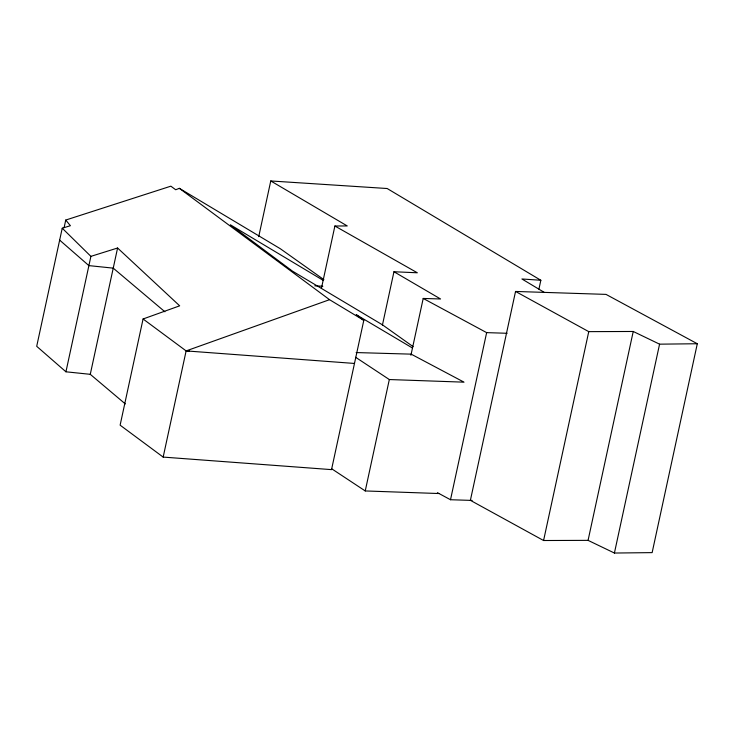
<?xml version="1.0" encoding="UTF-8"?>
<svg xmlns="http://www.w3.org/2000/svg" width="734" height="734" viewBox="0 0 734 734"><rect width="100%" height="100%" fill="white"/><g stroke="black" fill="none" stroke-linecap="round" stroke-linejoin="round"><path stroke-width="1.1" d="M323.877 279.636L280.324 248.734L179.353 188.326L175.692 189.748L170.857 186.17L65.748 220.053L70.409 225.714L62.234 228.201L36.7 346.31L65.941 371.799L90.273 374.322L125.312 403.92M64.124 227.558L65.748 220.053M65.941 371.799L90.897 256.359L62.234 228.201M90.273 374.322L117.587 248.009L90.897 256.359M117.587 248.009L179.674 305.83L143.075 318.987L120.119 425.169L163.168 457.089L331.52 469.632L363.798 320.354L356.256 314.693L412.49 348.026M163.168 457.089L186.124 350.907L329.538 299.683L363.798 320.354M258.726 236.66L270.763 180.959L387.176 188.519L540.839 280.269L538.912 289.187M321.409 288.398L334.897 226.017L347.246 225.944L270.763 180.959M382.396 325.217L393.956 271.745L417.325 272.782L334.897 226.017M438.813 493.532L365.238 490.945L389.323 379.542L355.614 357.274M410.921 355.265L423.206 298.444L440.556 298.977L393.956 271.745M472.127 500.423L450.511 499.735L486.642 332.63L423.206 298.444M515.543 291.453L470.384 500.331L543.582 540.518L588.072 540.362L614.413 553.041L652.141 552.619L697.3 343.741L606.018 294.389L515.543 291.453L588.751 331.64L633.231 331.474L659.572 344.163L697.3 343.741M543.582 540.518L588.751 331.64M588.072 540.362L633.231 331.474M614.413 553.041L659.572 344.163M356.146 352.559L411.159 354.146L463.035 381.634M486.642 332.63L507.121 333.282M389.323 379.542L464.035 382.166M143.075 318.987L186.124 350.907L189.546 351.045M314.776 285.82L322.841 286.26M540.839 280.269L521.902 278.975L544.068 292.26M186.124 350.907L354.485 363.449M437.427 492.679L450.511 499.735M323.474 280.526L230.366 224.787L292.416 271.112L382.478 324.841L413.114 346.632M331.52 468.677L365.238 490.945M329.538 299.683L179.353 188.326M164.921 311.794L113.229 268.139L88.897 265.616L59.656 240.128"/></g></svg>
